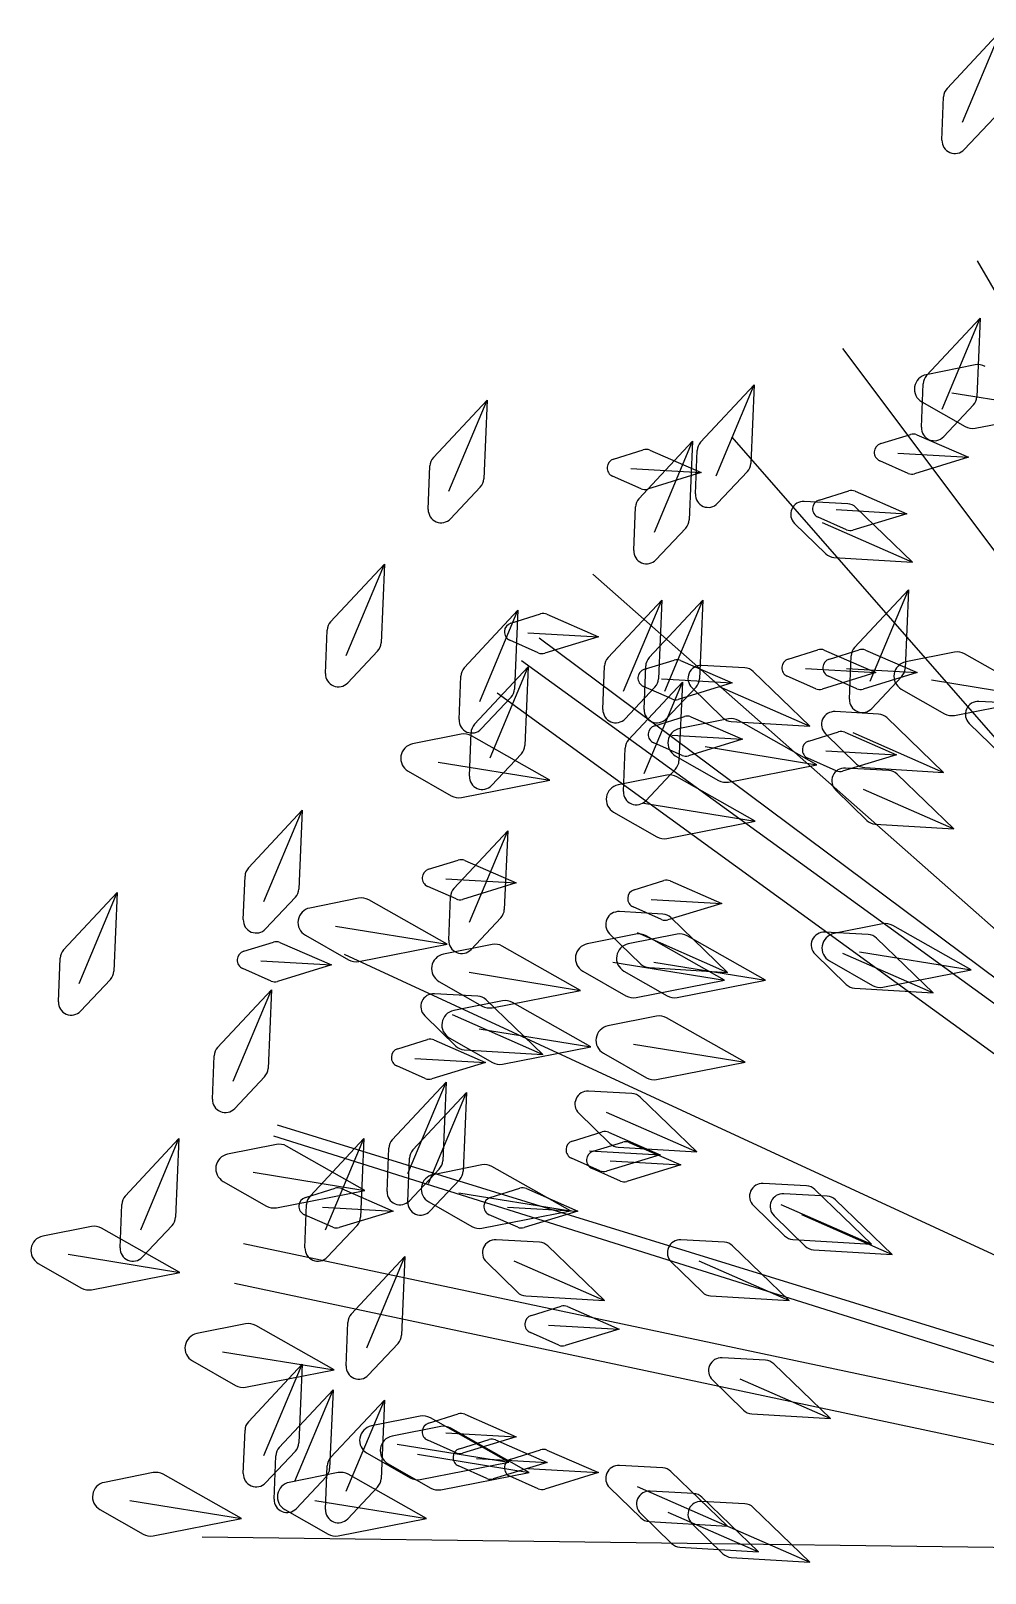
# Model space of a CAD drawing. Extents: x -12.91 to -11.7, y 14.08 to 15.22.
# Drawn here: x -12.9 to -12.587, y 14.663 to 15.168 of the extents above; entities that cross this region are included whole.
import ezdxf

# ---------------------------------------------------------------- set-up
doc = ezdxf.new("R2010")
doc.units = 0
doc.header["$MEASUREMENT"] = 0
doc.layers.get('0').update_dxf_attribs({"linetype": 'CONTINUOUS'})

msp = doc.modelspace()

# ---------------------------------------------------------------- linework, layer by layer
at = {"color": 106}
for p, q in [((-12.5997371909518, 15.14954822249018), (-12.58213488124224, 15.16840909467223)), ((-12.59465580401322, 15.13853397086429), (-12.58213488124224, 15.16840909467223)), ((-12.60142235738125, 15.13260906459012), (-12.60086824555159, 15.14683463081339)), ((-12.58438153112131, 15.13992490617598), (-12.59413555220374, 15.12955510151833)), ((-12.60646547572878, 15.05549248299183), (-12.58886316601922, 15.07435335517388)), ((-12.6013840887902, 15.04447823136595), (-12.58886316601922, 15.07435335517388)), ((-12.58886316601922, 15.07435335517388), (-12.5899681541317, 15.04857831286857)), ((-12.59060051522089, 15.05898548323865), (-12.60655611719165, 15.05580184784939)), ((-12.68047660827556, 15.03365810320122), (-12.662874298566, 15.05251897538327)), ((-12.67539522133698, 15.02264385157533), (-12.662874298566, 15.05251897538327)), ((-12.662874298566, 15.05251897538327), (-12.66397928667849, 15.02674393307796)), ((-12.60815064215823, 15.03855332509177), (-12.60759653032856, 15.05277889131505)), ((-12.59816508048422, 15.04986520433764), (-12.5616234126619, 15.04393087491643)), ((-12.76794427155764, 15.02861941456373), (-12.75034196184808, 15.04748028674578)), ((-12.76286288461905, 15.01760516293785), (-12.75034196184808, 15.04748028674578)), ((-12.75034196184808, 15.04748028674578), (-12.75144694996056, 15.02170524444047)), ((-12.60800355227609, 15.04688901401498), (-12.59387540018089, 15.03881980805666)), ((-12.59110981589829, 15.04586916667763), (-12.60086383698071, 15.03549936201998)), ((-12.59056005094321, 15.03827474061798), (-12.5616234126619, 15.04393087491643)), ((-12.70066142378783, 15.01518288034968), (-12.68305911407828, 15.03404375253174)), ((-12.69558003684925, 15.00416862872379), (-12.68305911407828, 15.03404375253174)), ((-12.68305911407828, 15.03404375253174), (-12.68416410219076, 15.00826871022642)), ((-12.62147041562812, 15.03321682117701), (-12.61175818062815, 15.03622970653648)), ((-12.60966146608725, 15.03611389300189), (-12.59276962309071, 15.02874883272213)), ((-12.7089380789102, 15.02817813253952), (-12.69922584391023, 15.03119101789899)), ((-12.69712912936933, 15.0310752043644), (-12.68023728637279, 15.02371014408464)), ((-12.68216177470501, 15.01671894530117), (-12.68160766287535, 15.03094451152443)), ((-12.61586961470288, 15.03007010474199), (-12.59276962309071, 15.02874883272213)), ((-12.59276962309071, 15.02874883272213), (-12.6103910847751, 15.02335786251031)), ((-12.76962943798708, 15.01168025666367), (-12.76907532615742, 15.02590582288694)), ((-12.70333727798495, 15.0250314161045), (-12.68023728637279, 15.02371014408464)), ((-12.68023728637279, 15.02371014408464), (-12.69785874805717, 15.01831917387282)), ((-12.66512094844507, 15.02403478688703), (-12.6748749695275, 15.01366498222938)), ((-12.61248733024499, 15.02348187768354), (-12.62179268548237, 15.02758253026789)), ((-12.75258861172715, 15.01899609824953), (-12.76234263280958, 15.00862629359188)), ((-12.69995499352706, 15.01844318904604), (-12.70926034876445, 15.02254384163039)), ((-12.6416552311404, 15.01474159832547), (-12.63194299614043, 15.01775448368494)), ((-12.62984628159952, 15.01763867015035), (-12.61295443860298, 15.01027360987059)), ((-12.70234659021728, 14.99824372244963), (-12.70179247838762, 15.01246928867289)), ((-12.63229161675964, 15.01350880630474), (-12.64650565395617, 15.01430562654182)), ((-12.63267214575726, 15.00500665483199), (-12.64197750099464, 15.00910730741635)), ((-12.64069709608644, 15.00743893795479), (-12.61104001970437, 14.99440995679569)), ((-12.63605443021515, 15.01159488189045), (-12.61295443860298, 15.01027360987059)), ((-12.61295443860298, 15.01027360987059), (-12.63057590028737, 15.00488263965877)), ((-12.61104001970437, 14.99440995679569), (-12.62959772409585, 15.01233160326826)), ((-12.68530576395734, 15.00555956403548), (-12.69505978503977, 14.99518975937784)), ((-12.64968353693259, 15.00707200504723), (-12.63948171553391, 14.99714242225429)), ((-12.80158569544253, 14.97487327770753), (-12.78398338573298, 14.99373414988958)), ((-12.79650430850395, 14.96385902608165), (-12.78398338573298, 14.99373414988958)), ((-12.78398338573298, 14.99373414988958), (-12.78508837384546, 14.96795910758427)), ((-12.63679244885953, 14.99595468951916), (-12.61104001970437, 14.99440995679569)), ((-12.63001447244821, 14.96647543213098), (-12.61241216273865, 14.98533630431303)), ((-12.62493308550963, 14.95546118050509), (-12.61241216273865, 14.98533630431303)), ((-12.61241216273865, 14.98533630431303), (-12.61351715085114, 14.95956126200771)), ((-12.75785184439216, 14.95975717437817), (-12.74024953468261, 14.97861804656022)), ((-12.75277045745358, 14.94874292275228), (-12.74024953468261, 14.97861804656022)), ((-12.7425795027951, 14.97443199568332), (-12.73286726779513, 14.97744488104279)), ((-12.74024953468261, 14.97861804656022), (-12.74135452279509, 14.95284300425491)), ((-12.73077055325423, 14.9773290675082), (-12.71387871025768, 14.96996400722844)), ((-12.7107538509533, 14.96311629390036), (-12.69315154124374, 14.98197716608241)), ((-12.70567246401472, 14.95210204227447), (-12.69315154124374, 14.98197716608241)), ((-12.69729732021801, 14.96311629390036), (-12.67969501050845, 14.98197716608241)), ((-12.69315154124374, 14.98197716608241), (-12.69425652935623, 14.95620212377709)), ((-12.69221593327943, 14.95210204227447), (-12.67969501050845, 14.98197716608241)), ((-12.67969501050845, 14.98197716608241), (-12.68079999862094, 14.95620212377709)), ((-12.80327086187198, 14.95793411980748), (-12.80271675004232, 14.97215968603075)), ((-12.73359641741196, 14.96469705218984), (-12.74290177264934, 14.9687977047742)), ((-12.73697870186985, 14.9712852792483), (-12.71387871025768, 14.96996400722844)), ((-12.71387871025768, 14.96996400722844), (-12.73150017194207, 14.96457303701662)), ((-12.78623003561204, 14.96524996139333), (-12.79598405669448, 14.95488015673568)), ((-12.69884565174472, 14.95931589235395), (-12.68913341674476, 14.96232877771343)), ((-12.68703670220386, 14.96221296417884), (-12.67014485920732, 14.95484790389908)), ((-12.65174765830586, 14.96267501187613), (-12.6420354233059, 14.96568789723561)), ((-12.63993870876499, 14.96557208370103), (-12.62304686576845, 14.95820702342126)), ((-12.63829112757057, 14.96267501187613), (-12.62857889257061, 14.96568789723561)), ((-12.63169963887766, 14.94953627423092), (-12.63114552704799, 14.96376184045419)), ((-12.6264821780297, 14.96557208370103), (-12.60959033503316, 14.95820702342126)), ((-12.59732879999787, 14.9649297437403), (-12.61328440196863, 14.96174610835104)), ((-12.56835169743888, 14.94987513541809), (-12.59401134370833, 14.96439765038374)), ((-12.75953701082161, 14.94281801647812), (-12.75898289899195, 14.95704358270138)), ((-12.75448770200367, 14.94128193281819), (-12.73688539229411, 14.96014280500024)), ((-12.74940631506509, 14.9302676811923), (-12.73688539229411, 14.96014280500024)), ((-12.73688539229411, 14.96014280500024), (-12.7379903804066, 14.93436776269492)), ((-12.71243901738275, 14.9461771360003), (-12.71188490555309, 14.96040270222357)), ((-12.69898248664746, 14.9461771360003), (-12.6984283748178, 14.96040270222357)), ((-12.66593304064454, 14.95976266944853), (-12.68014707784106, 14.96055948968562)), ((-12.64468144358926, 14.94066381993949), (-12.66323914798075, 14.95858546641207)), ((-12.64276457292273, 14.95294006838266), (-12.65206992816011, 14.95704072096702)), ((-12.64614685738062, 14.95952829544112), (-12.62304686576845, 14.95820702342126)), ((-12.62304686576845, 14.95820702342126), (-12.64066832745284, 14.95281605320944)), ((-12.62930804218744, 14.95294006838266), (-12.63861339742482, 14.95704072096702)), ((-12.63269032664533, 14.95952829544112), (-12.60959033503316, 14.95820702342126)), ((-12.60959033503316, 14.95820702342126), (-12.62721179671755, 14.95281605320944)), ((-12.69539819112281, 14.95349297758615), (-12.70515221220524, 14.94312317292851)), ((-12.70402556617632, 14.93624322547226), (-12.68642325646676, 14.95510409765431)), ((-12.68986256636159, 14.94958094886048), (-12.69916792159897, 14.95368160144484)), ((-12.69894417923774, 14.92522897384637), (-12.68642325646676, 14.95510409765431)), ((-12.69324485081948, 14.95616917591894), (-12.67014485920732, 14.95484790389908)), ((-12.68194166038752, 14.95349297758615), (-12.69169568146995, 14.94312317292851)), ((-12.67014485920732, 14.95484790389908), (-12.6877663208917, 14.94945693368726)), ((-12.68642325646676, 14.95510409765431), (-12.68752824457925, 14.92932905534899)), ((-12.68332496081749, 14.95332586819104), (-12.67312313941881, 14.94339628539809)), ((-12.67433851997134, 14.9536928010986), (-12.64468144358926, 14.94066381993949)), ((-12.61465881261772, 14.95685211581677), (-12.62441283370015, 14.94648231115913)), ((-12.61473183705306, 14.95283327451663), (-12.60060368495787, 14.94476406855831)), ((-12.6048933652612, 14.9558094648393), (-12.56835169743888, 14.94987513541809)), ((-12.74249618456168, 14.95013385806397), (-12.7522502056441, 14.93976405340632)), ((-12.59728833572019, 14.94421900111963), (-12.56835169743888, 14.94987513541809)), ((-12.57510119615531, 14.94800568564136), (-12.58931523335183, 14.94880250587844)), ((-12.69548150935623, 14.94084065079398), (-12.68576927435627, 14.94385353615345)), ((-12.67133993254465, 14.9430953639497), (-12.68729553451541, 14.93991172856043)), ((-12.68367255981536, 14.94373772261886), (-12.66678071681882, 14.9363726623391)), ((-12.67043387274443, 14.94220855266296), (-12.64468144358926, 14.94066381993949)), ((-12.64236282998566, 14.92804075562748), (-12.66802247625511, 14.94256327059314)), ((-12.62219918959418, 14.94464656611918), (-12.6364132267907, 14.94544338635626)), ((-12.6009475925389, 14.92554771661013), (-12.61950529693038, 14.9434693630827)), ((-12.75880759582673, 14.9380566753122), (-12.77476319779749, 14.93487303992294)), ((-12.75617286843312, 14.92434277491813), (-12.75561875660346, 14.9385683411414)), ((-12.72983049326774, 14.92300206698998), (-12.75549013953719, 14.93752458195564)), ((-12.68988070843099, 14.93769393435895), (-12.66678071681882, 14.9363726623391)), ((-12.64501937352888, 14.93580194344803), (-12.63530713852892, 14.93881482880751)), ((-12.63959110976712, 14.93820976486167), (-12.62938928836845, 14.92828018206873)), ((-12.63321042398801, 14.93869901527292), (-12.61631858099147, 14.93133395499316)), ((-12.63060466892097, 14.93857669776924), (-12.6009475925389, 14.92554771661013)), ((-12.59249311632826, 14.94156888438385), (-12.58229129492958, 14.93163930159091)), ((-12.73913204217318, 14.93165861650398), (-12.74888606325561, 14.92128881184634)), ((-12.70571073260577, 14.9193040675722), (-12.70515662077611, 14.93352963379546)), ((-12.6864984239731, 14.93110570730049), (-12.69580377921048, 14.93520635988485)), ((-12.66678071681882, 14.9363726623391), (-12.68440217850321, 14.93098169212727)), ((-12.67890449780798, 14.93397508504868), (-12.64236282998566, 14.92804075562748)), ((-12.63941857260364, 14.93265522701302), (-12.61631858099147, 14.93133395499316)), ((-12.76637216109006, 14.92893639641119), (-12.72983049326774, 14.92300206698998)), ((-12.68866990634583, 14.92661990915805), (-12.69842392742826, 14.91625010450041)), ((-12.68874296959985, 14.93099889472603), (-12.67461481750466, 14.9229296887677)), ((-12.67129946826697, 14.92238462132902), (-12.64236282998566, 14.92804075562748)), ((-12.63603628814575, 14.92606699995456), (-12.64534164338313, 14.93016765253892)), ((-12.61631858099147, 14.93133395499316), (-12.63394004267586, 14.92594298478134)), ((-12.61883504720568, 14.92617132455919), (-12.6330490844022, 14.92696814479627)), ((-12.62670002169406, 14.9270924493336), (-12.6009475925389, 14.92554771661013)), ((-12.77621063288193, 14.92596020608853), (-12.76208248078673, 14.91789100013021)), ((-12.75876713154905, 14.91734593269152), (-12.72983049326774, 14.92300206698998)), ((-12.69152474805692, 14.92462014109816), (-12.70748035002768, 14.92143650570889)), ((-12.66254764549794, 14.90956553277594), (-12.68820729176739, 14.92408804774159)), ((-12.5975834501504, 14.90707247505015), (-12.61614115454188, 14.92499412152272)), ((-12.63622696737863, 14.91973452330168), (-12.62602514597995, 14.90980494050875)), ((-12.62724052653247, 14.92010145620925), (-12.5975834501504, 14.90707247505015)), ((-12.82849883455046, 14.89425405371479), (-12.8108965248409, 14.91311492589684)), ((-12.82341744761187, 14.88323980208891), (-12.8108965248409, 14.91311492589684)), ((-12.8108965248409, 14.91311492589684), (-12.81200151295338, 14.88733988359153)), ((-12.70892778511212, 14.91252367187449), (-12.69479963301693, 14.90445446591616)), ((-12.69908931332025, 14.91549986219714), (-12.66254764549794, 14.90956553277594)), ((-12.76121598678065, 14.88753579596199), (-12.74361367707109, 14.90639666814404)), ((-12.75613459984207, 14.8765215443361), (-12.74361367707109, 14.90639666814404)), ((-12.74361367707109, 14.90639666814404), (-12.74471866518358, 14.88062162583873)), ((-12.69148428377924, 14.90390939847748), (-12.66254764549794, 14.90956553277594)), ((-12.62333587930557, 14.90861720777362), (-12.5975834501504, 14.90707247505015)), ((-12.76949264190301, 14.89381277169058), (-12.75978040690305, 14.89682565705005)), ((-12.75768369236214, 14.89670984351546), (-12.74079184936561, 14.8893447832357)), ((-12.8301840009799, 14.87731489581473), (-12.82962988915024, 14.89154046203801)), ((-12.88905339754328, 14.86738098528669), (-12.87145108783372, 14.88624185746874)), ((-12.88397201060469, 14.8563667336608), (-12.87145108783372, 14.88624185746874)), ((-12.87145108783372, 14.88624185746874), (-12.87255607594621, 14.86046681516343)), ((-12.76050955651989, 14.8840778281971), (-12.76981491175726, 14.88817848078145)), ((-12.76389184097777, 14.89066605525556), (-12.74079184936561, 14.8893447832357)), ((-12.74079184936561, 14.8893447832357), (-12.75841331104999, 14.88395381302388)), ((-12.70220979413321, 14.88709451393777), (-12.69249755913325, 14.89010739929724)), ((-12.69040084459234, 14.88999158576265), (-12.6735090015958, 14.88262652548289)), ((-12.81314317471996, 14.88463073740059), (-12.82289719580239, 14.87426093274294)), ((-12.79244901971162, 14.884310538456), (-12.80840462168239, 14.88112690306674)), ((-12.76347191715264, 14.86925593013379), (-12.78913156342209, 14.88377844509944)), ((-12.7629011532101, 14.87059663806193), (-12.76234704138044, 14.8848222042852)), ((-12.69322670875008, 14.8773595704443), (-12.70253206398746, 14.88146022302865)), ((-12.69660899320797, 14.88394779750276), (-12.6735090015958, 14.88262652548289)), ((-12.6735090015958, 14.88262652548289), (-12.69113046328019, 14.87723555527107)), ((-12.74586032695016, 14.87791247964779), (-12.75561434803259, 14.86754267499014)), ((-12.69284617975247, 14.8791434454558), (-12.70706021694899, 14.87994026569288)), ((-12.67159458269719, 14.86004459594675), (-12.69015228708867, 14.87796624241932)), ((-12.80985205676682, 14.87221406923234), (-12.79572390467163, 14.86414486327401)), ((-12.80001358497495, 14.875190259555), (-12.76347191715264, 14.86925593013379)), ((-12.70161717522239, 14.87255355464883), (-12.71757277719315, 14.86936991925956)), ((-12.71023809992541, 14.87270664419829), (-12.70003627852673, 14.86277706140535)), ((-12.6881606444871, 14.87255355464883), (-12.70411624645786, 14.86936991925956)), ((-12.70125165907926, 14.87307357710585), (-12.67159458269719, 14.86004459594675)), ((-12.67264007266341, 14.8574989463266), (-12.69829971893286, 14.87202146129226)), ((-12.65918354192812, 14.8574989463266), (-12.68484318819756, 14.87202146129226)), ((-12.62556333198267, 14.87242518770299), (-12.63977736917919, 14.87322200794007)), ((-12.6208777967173, 14.87591269287945), (-12.63683339868806, 14.87272905749018)), ((-12.60431173492739, 14.85332633819394), (-12.62286943931887, 14.87124798466652)), ((-12.59190069415831, 14.86085808455723), (-12.61756034042776, 14.87538059952288)), ((-12.83004720489584, 14.86693970326248), (-12.82033496989587, 14.86995258862195)), ((-12.81823825535497, 14.86983677508736), (-12.80134641235843, 14.8624717148076)), ((-12.79240855543395, 14.86359979583533), (-12.76347191715264, 14.86925593013379)), ((-12.74871516866126, 14.86919443512665), (-12.76467077063202, 14.86601079973738)), ((-12.71973806610227, 14.85413982680442), (-12.74539771237172, 14.86866234177008)), ((-12.64295525215561, 14.86598838644549), (-12.63275343075693, 14.85605880365254)), ((-12.63396881130946, 14.86635531935305), (-12.60431173492739, 14.85332633819394)), ((-12.62844236198063, 14.86679241397844), (-12.59190069415831, 14.86085808455723)), ((-12.89073856397273, 14.85044182738664), (-12.89018445214306, 14.8646673936099)), ((-12.82106411951271, 14.857204759769), (-12.83036947475009, 14.86130541235336)), ((-12.8244464039706, 14.86379298682746), (-12.80134641235843, 14.8624717148076)), ((-12.80134641235843, 14.8624717148076), (-12.81896787404281, 14.85708074459578)), ((-12.70918174048573, 14.86343327574781), (-12.67264007266341, 14.8574989463266)), ((-12.69734701185235, 14.86158932867023), (-12.67159458269719, 14.86004459594675)), ((-12.69572520975043, 14.86343327574781), (-12.65918354192812, 14.8574989463266)), ((-12.6382808337725, 14.86381622365578), (-12.6241526816773, 14.85574701769745)), ((-12.87369773771279, 14.85775766897249), (-12.88345175879522, 14.84738786431484)), ((-12.76611820571645, 14.85709796590297), (-12.75199005362126, 14.84902875994465)), ((-12.75627973392459, 14.86007415622563), (-12.71973806610227, 14.85413982680442)), ((-12.71902021227759, 14.86045708542515), (-12.7048920601824, 14.85238787946683)), ((-12.7055636815423, 14.86045708542515), (-12.69143552944711, 14.85238787946683)), ((-12.70157671094471, 14.85184281202815), (-12.67264007266341, 14.8574989463266)), ((-12.68812018020942, 14.85184281202815), (-12.65918354192812, 14.8574989463266)), ((-12.62083733243962, 14.85520195025877), (-12.59190069415831, 14.86085808455723)), ((-12.83859126171593, 14.83546920951266), (-12.82098895200637, 14.85433008169471)), ((-12.83350987477734, 14.82445495788677), (-12.82098895200637, 14.85433008169471)), ((-12.82098895200637, 14.85433008169471), (-12.82209394011885, 14.82855503938939)), ((-12.75340074274529, 14.8522703770277), (-12.76761477994181, 14.85306719726478)), ((-12.73214914569001, 14.83317152751865), (-12.75070685008149, 14.85109317399123)), ((-12.74867470438357, 14.84848369250597), (-12.71973806610227, 14.85413982680442)), ((-12.63006416408255, 14.85487107091742), (-12.60431173492739, 14.85332633819394)), ((-12.77079266291823, 14.84583357577019), (-12.76059084151955, 14.83590399297725)), ((-12.76180622207208, 14.84620050867776), (-12.73214914569001, 14.83317152751865)), ((-12.74535102627276, 14.85071919356666), (-12.76130662824352, 14.84753555817739)), ((-12.71637392371378, 14.83566458524444), (-12.74203356998323, 14.85018710021009)), ((-12.75291559153609, 14.84159891466565), (-12.71637392371378, 14.83566458524444)), ((-12.69488889044541, 14.84568048622073), (-12.71084449241617, 14.84249685083146)), ((-12.66591178788643, 14.8306258778985), (-12.69157143415588, 14.84514839286416)), ((-12.77958506906849, 14.83502792748845), (-12.76987283406852, 14.83804081284792)), ((-12.76777611952762, 14.83792499931333), (-12.75088427653108, 14.83055993903356)), ((-12.76275406332796, 14.83862272434299), (-12.74862591123277, 14.83055351838466)), ((-12.70245345570874, 14.83656020731971), (-12.66591178788643, 14.8306258778985)), ((-12.84027642814537, 14.8185300516126), (-12.83972231631571, 14.83275561783587)), ((-12.77398426814325, 14.83188121105343), (-12.75088427653108, 14.83055993903356)), ((-12.75790157484517, 14.83471626024212), (-12.73214914569001, 14.83317152751865)), ((-12.74531056199508, 14.83000845094599), (-12.71637392371378, 14.83566458524444)), ((-12.71229192750061, 14.83358401699705), (-12.69816377540542, 14.82551481103873)), ((-12.69484842616773, 14.82496974360004), (-12.66591178788643, 14.8306258778985)), ((-12.82323560188544, 14.82584589319846), (-12.83298962296787, 14.81547608854081)), ((-12.77060198368536, 14.82529298399497), (-12.77990733892273, 14.82939363657932)), ((-12.75088427653108, 14.83055993903356), (-12.76850573821546, 14.82516896882174)), ((-12.78140084111159, 14.80523702156237), (-12.76379853140204, 14.82409789374443)), ((-12.77631945417301, 14.79422276993649), (-12.76379853140204, 14.82409789374443)), ((-12.77467255633461, 14.80187788333175), (-12.75707024662505, 14.8207387555138)), ((-12.76959116939603, 14.79086363170587), (-12.75707024662505, 14.8207387555138)), ((-12.76379853140204, 14.82409789374443), (-12.76490351951452, 14.79832285143912)), ((-12.75707024662505, 14.8207387555138), (-12.75817523473754, 14.79496371320849)), ((-12.70293860691794, 14.82035860125366), (-12.71715264411446, 14.82115542149074)), ((-12.68168700986266, 14.80125975174461), (-12.70024471425414, 14.81918139821719)), ((-12.72033052709088, 14.81392179999615), (-12.7101287056922, 14.80399221720322)), ((-12.71134408624473, 14.81428873290372), (-12.68168700986266, 14.80125975174461)), ((-12.86886854321234, 14.7867617800024), (-12.85126623350278, 14.80562265218445)), ((-12.86378715627375, 14.77574752837651), (-12.85126623350278, 14.80562265218445)), ((-12.85126623350278, 14.80562265218445), (-12.85237122161527, 14.77984760987913)), ((-12.80831398021952, 14.7867617800024), (-12.79071167050996, 14.80562265218445)), ((-12.80323259328093, 14.77574752837651), (-12.79071167050996, 14.80562265218445)), ((-12.79071167050996, 14.80562265218445), (-12.79181665862244, 14.77984760987913)), ((-12.72239464846415, 14.80479573953816), (-12.71268241346419, 14.80780862489763)), ((-12.71058569892328, 14.80769281136304), (-12.69369385592674, 14.80032775108329)), ((-12.81936215881955, 14.80369131446326), (-12.83531776079031, 14.800507679074)), ((-12.79038505626056, 14.78863670614104), (-12.81604470253001, 14.8031592211067)), ((-12.78308600754104, 14.78829786366232), (-12.78253189571138, 14.80252342988559)), ((-12.71679384753891, 14.80164902310315), (-12.69369385592674, 14.80032775108329)), ((-12.71566636368717, 14.80143660130754), (-12.70595412868721, 14.80444948666701)), ((-12.69369385592674, 14.80032775108329), (-12.71131531761113, 14.79493678087146)), ((-12.70743943901782, 14.80280448446809), (-12.68168700986266, 14.80125975174461)), ((-12.7038574141463, 14.80433367313242), (-12.68696557114976, 14.79696861285266)), ((-12.77635772276406, 14.7849387254317), (-12.7758036109344, 14.79916429165497)), ((-12.7660451812811, 14.79561370524818), (-12.77579920236353, 14.78524390059053)), ((-12.75207931104974, 14.79697305671046), (-12.76803491302051, 14.7937894213212)), ((-12.72310220849076, 14.78191844838824), (-12.74876185476021, 14.7964409633539)), ((-12.71341156308102, 14.79506079604469), (-12.7227169183184, 14.79916144862904)), ((-12.70668327830404, 14.79170165781407), (-12.71598863354142, 14.79580231039842)), ((-12.71006556276193, 14.79828988487252), (-12.68696557114976, 14.79696861285266)), ((-12.68696557114976, 14.79696861285266), (-12.70458703283415, 14.79157764264083)), ((-12.83676519587475, 14.79159484523959), (-12.82263704377955, 14.78352563928127)), ((-12.82692672408288, 14.79457103556225), (-12.79038505626056, 14.78863670614104)), ((-12.75931689650412, 14.79225456701756), (-12.76907091758655, 14.78188476235991)), ((-12.6457481863136, 14.79012641330339), (-12.65996222351012, 14.79092323354047)), ((-12.81932169454187, 14.78298057184259), (-12.79038505626056, 14.78863670614104)), ((-12.8098623505649, 14.78632049797818), (-12.80015011556493, 14.78933338333765)), ((-12.79805340102403, 14.78921756980307), (-12.78116155802749, 14.7818525095233)), ((-12.75964387631308, 14.78785277780945), (-12.72310220849076, 14.78191844838824)), ((-12.74930778757208, 14.78632049797818), (-12.73959555257211, 14.78933338333765)), ((-12.73749883803121, 14.78921756980307), (-12.72060699503467, 14.7818525095233)), ((-12.63901990153662, 14.78676727507276), (-12.65323393873314, 14.78756409530984)), ((-12.62449658925832, 14.77102756379434), (-12.64305429364981, 14.78894921026691)), ((-12.61776830448134, 14.76766842556371), (-12.63632600887283, 14.78559007203629)), ((-12.87055370964179, 14.76982262210234), (-12.86999959781212, 14.78404818832561)), ((-12.80087926518176, 14.7765855544847), (-12.81018462041915, 14.78068620706906)), ((-12.80999914664896, 14.76982262210234), (-12.8094450348193, 14.78404818832561)), ((-12.80426154963965, 14.78317378154316), (-12.78116155802749, 14.7818525095233)), ((-12.78116155802749, 14.7818525095233), (-12.79878301971187, 14.77646153931148)), ((-12.76948234810494, 14.78487658748679), (-12.75535419600975, 14.77680738152847)), ((-12.75203884677206, 14.77626231408978), (-12.72310220849076, 14.78191844838824)), ((-12.74032470218895, 14.7765855544847), (-12.74963005742632, 14.78068620706906)), ((-12.74370698664683, 14.78317378154316), (-12.72060699503467, 14.7818525095233)), ((-12.72060699503467, 14.7818525095233), (-12.73822845671905, 14.77646153931148)), ((-12.66314010648655, 14.78368961204588), (-12.65293828508787, 14.77376002925294)), ((-12.65641182170957, 14.78033047381526), (-12.64621000031089, 14.77040089102231)), ((-12.6541536656404, 14.78405654495344), (-12.62449658925832, 14.77102756379434)), ((-12.64742538086341, 14.78069740672282), (-12.61776830448134, 14.76766842556371)), ((-12.87991672181237, 14.77681824603517), (-12.89587232378313, 14.7736346106459)), ((-12.85093961925338, 14.76176363771295), (-12.87659926552283, 14.7762861526786)), ((-12.85351288338185, 14.77713846368819), (-12.86326690446428, 14.76676865903055)), ((-12.79295832038903, 14.77713846368819), (-12.80271234147146, 14.76676865903055)), ((-12.73321588841435, 14.7716511717434), (-12.74742992561086, 14.77244799198048)), ((-12.71196429135906, 14.75255232223435), (-12.73052199575055, 14.77047396870692)), ((-12.67266132542153, 14.7716511717434), (-12.68687536261805, 14.77244799198048)), ((-12.65140972836625, 14.75255232223435), (-12.66996743275773, 14.77047396870692)), ((-12.65024901841349, 14.77257229651781), (-12.62449658925832, 14.77102756379434)), ((-12.8874812870757, 14.76769796713415), (-12.85093961925338, 14.76176363771295)), ((-12.79485741066555, 14.74813174647556), (-12.77725510095599, 14.76699261865761)), ((-12.78977602372697, 14.73711749484967), (-12.77725510095599, 14.76699261865761)), ((-12.77725510095599, 14.76699261865761), (-12.77836008906848, 14.74121757635229)), ((-12.75060780858729, 14.76521437048589), (-12.74040598718861, 14.75528478769295)), ((-12.74162136774114, 14.76558130339346), (-12.71196429135906, 14.75255232223435)), ((-12.69005324559447, 14.76521437048589), (-12.6798514241958, 14.75528478769295)), ((-12.68106680474832, 14.76558130339346), (-12.65140972836625, 14.75255232223435)), ((-12.64352073363651, 14.76921315828718), (-12.61776830448134, 14.76766842556371)), ((-12.89731975886757, 14.76472177681149), (-12.88319160677237, 14.75665257085317)), ((-12.87987625753469, 14.75610750341449), (-12.85093961925338, 14.76176363771295)), ((-12.73771672051423, 14.75409705495783), (-12.71196429135906, 14.75255232223435)), ((-12.73585121801811, 14.74769046445134), (-12.72613898301815, 14.75070334981081)), ((-12.72404226847724, 14.75058753627623), (-12.7071504254807, 14.74322247599646)), ((-12.67716215752142, 14.75409705495783), (-12.65140972836625, 14.75255232223435)), ((-12.82945458598502, 14.74490647026113), (-12.84541018795578, 14.74172283487186)), ((-12.796542577095, 14.7311925885755), (-12.79598846526534, 14.74541815479877)), ((-12.80047748342603, 14.72985186193891), (-12.82613712969548, 14.74437437690457)), ((-12.72686813263498, 14.73795552095786), (-12.73617348787236, 14.74205617354222)), ((-12.73025041709287, 14.74454374801632), (-12.7071504254807, 14.74322247599646)), ((-12.7071504254807, 14.74322247599646), (-12.72477188716509, 14.73783150578464)), ((-12.83701915124835, 14.73578619136012), (-12.80047748342603, 14.72985186193891)), ((-12.77950175083506, 14.73850843016135), (-12.78925577191749, 14.72813862550371)), ((-12.84685762304021, 14.73281000103746), (-12.83272947094502, 14.72474079507914)), ((-12.82941412170734, 14.72419572764046), (-12.80047748342603, 14.72985186193891)), ((-12.82849883455046, 14.7128608324709), (-12.8108965248409, 14.73172170465295)), ((-12.82341744761187, 14.70184658084501), (-12.8108965248409, 14.73172170465295)), ((-12.8108965248409, 14.73172170465295), (-12.81200151295338, 14.70594666234764)), ((-12.65920475586756, 14.73302113821656), (-12.67341879306408, 14.73381795845364)), ((-12.63795315881228, 14.71392228870751), (-12.65651086320377, 14.73184393518008)), ((-12.67659667604051, 14.72658433695905), (-12.66639485464183, 14.71665475416612)), ((-12.66761023519435, 14.72695126986662), (-12.63795315881228, 14.71392228870751)), ((-12.81840640738499, 14.70446300560279), (-12.80080409767543, 14.72332387778484)), ((-12.8133250204464, 14.6934487539769), (-12.80080409767543, 14.72332387778484)), ((-12.80080409767543, 14.72332387778484), (-12.80190908578792, 14.69754883547952)), ((-12.80158569544253, 14.70110386737217), (-12.78398338573298, 14.71996473955422)), ((-12.79650430850395, 14.69008961574628), (-12.78398338573298, 14.71996473955422)), ((-12.78398338573298, 14.71996473955422), (-12.78508837384546, 14.6941896972489)), ((-12.77226416538068, 14.71467428231085), (-12.78821976735145, 14.71149064692159)), ((-12.76949264190301, 14.71241955044668), (-12.75978040690305, 14.71543243580615)), ((-12.75768369236214, 14.71531662227157), (-12.74079184936561, 14.70795156199181)), ((-12.66370558796745, 14.71546702143099), (-12.63795315881228, 14.71392228870751)), ((-12.8301840009799, 14.69592167457085), (-12.82962988915024, 14.71014724079411)), ((-12.7655358806037, 14.71131514408023), (-12.78149148257447, 14.70813150869097)), ((-12.74328706282169, 14.69961967398863), (-12.76894670909115, 14.71414218895429)), ((-12.73655877804472, 14.69626053575801), (-12.76221842431416, 14.71078305072366)), ((-12.77982873064401, 14.70555400340984), (-12.74328706282169, 14.69961967398863)), ((-12.76050955651989, 14.70268460695321), (-12.76981491175726, 14.70678525953757)), ((-12.76389184097777, 14.70927283401167), (-12.74079184936561, 14.70795156199181)), ((-12.75940021473755, 14.70402172357857), (-12.74968797973758, 14.70703460893804)), ((-12.74079184936561, 14.70795156199181), (-12.75841331104999, 14.70256059177998)), ((-12.74759126519668, 14.70691879540345), (-12.73069942220014, 14.69955373512369)), ((-12.81314317471996, 14.7032375161567), (-12.82289719580239, 14.69286771149905)), ((-12.82009157381444, 14.68752384770273), (-12.81953746198477, 14.701749413926)), ((-12.78966720243588, 14.70257781308718), (-12.77553905034069, 14.69450860712885)), ((-12.77310044586703, 14.70219486517922), (-12.73655877804472, 14.69626053575801)), ((-12.77222370110301, 14.69396353969017), (-12.74328706282169, 14.69961967398863)), ((-12.7537994138123, 14.70087500714355), (-12.73069942220014, 14.69955373512369)), ((-12.73069942220014, 14.69955373512369), (-12.74832088388452, 14.69416276491187)), ((-12.7425795027951, 14.70066258534794), (-12.73286726779513, 14.70367547070741)), ((-12.73077055325423, 14.70355965717283), (-12.71387871025768, 14.69619459689307)), ((-12.85973186748143, 14.69619904075087), (-12.87568746945219, 14.6930154053616)), ((-12.83075476492244, 14.68114443242864), (-12.85641441119189, 14.6956669473943)), ((-12.79917730448861, 14.69619904075087), (-12.81513290645937, 14.6930154053616)), ((-12.8030507475545, 14.69483968928858), (-12.81280476863693, 14.68446988463094)), ((-12.80327086187198, 14.68416470947211), (-12.80271675004232, 14.69839027569537)), ((-12.77020020192962, 14.68114443242864), (-12.79585984819907, 14.6956669473943)), ((-12.7829389176589, 14.69921867485656), (-12.76881076556371, 14.69114946889823)), ((-12.76549541632602, 14.69060440145955), (-12.73655877804472, 14.69626053575801)), ((-12.75041712935441, 14.69428678008509), (-12.7597224845918, 14.69838743266945)), ((-12.73359641741196, 14.69092764185447), (-12.74290177264934, 14.69502829443883)), ((-12.73697870186985, 14.69751586891293), (-12.71387871025768, 14.69619459689307)), ((-12.71387871025768, 14.69619459689307), (-12.73150017194207, 14.69080362668125)), ((-12.69284617975247, 14.6977502242119), (-12.70706021694899, 14.69854704444899)), ((-12.67159458269719, 14.67865137470286), (-12.69015228708867, 14.69657302117543)), ((-12.78623003561204, 14.69148055105796), (-12.79598405669448, 14.68111074640032)), ((-12.71023809992541, 14.6913134229544), (-12.70003627852673, 14.68138384016146)), ((-12.70125165907926, 14.69168035586197), (-12.67159458269719, 14.67865137470286)), ((-12.682753752587, 14.68935239734379), (-12.69696778978351, 14.69014921758087)), ((-12.86729643274476, 14.68707876184986), (-12.83075476492244, 14.68114443242864)), ((-12.80674186975194, 14.68707876184986), (-12.77020020192962, 14.68114443242864)), ((-12.66593304064454, 14.68599325911317), (-12.68014707784106, 14.68679007935025)), ((-12.66150215553171, 14.67025354783474), (-12.6800598599232, 14.68817519430732)), ((-12.64468144358926, 14.66689440960412), (-12.66323914798075, 14.68481605607669)), ((-12.87713490453663, 14.68410257152719), (-12.86300675244143, 14.67603336556887)), ((-12.85969140320375, 14.67548829813019), (-12.83075476492244, 14.68114443242864)), ((-12.8165803415438, 14.68410257152719), (-12.80245218944861, 14.67603336556887)), ((-12.79913684021093, 14.67548829813019), (-12.77020020192962, 14.68114443242864)), ((-12.70014567275994, 14.68291559608628), (-12.68994385136126, 14.67298601329334)), ((-12.69734701185235, 14.68019610742633), (-12.67159458269719, 14.67865137470286)), ((-12.69115923191379, 14.68328252899385), (-12.66150215553171, 14.67025354783474)), ((-12.68332496081749, 14.67955645785566), (-12.67312313941881, 14.66962687506272)), ((-12.67433851997134, 14.67992339076323), (-12.64468144358926, 14.66689440960412)), ((-12.68725458468688, 14.67179828055821), (-12.66150215553171, 14.67025354783474)), ((-12.67043387274443, 14.66843914232759), (-12.64468144358926, 14.66689440960412))]:
    msp.add_line(p, q, dxfattribs=at)
at = {"color": 1}
for p, q in [((-12.33530428851363, 14.65236268075746), (-12.58975735075483, 15.09308831270071)), ((-12.34668256964436, 14.6809817759193), (-12.73327176444682, 14.96954926880158)), ((-12.42837267060852, 14.73659704062205), (-12.73907250995092, 14.96213141206046)), ((-12.79719584720766, 14.86600170234037), (-12.33530428851363, 14.65236268075746)), ((-12.82030749181898, 14.80649683115657), (-12.45458768698953, 14.69146027627942)), ((-12.81914400723309, 14.81011112013222), (-12.36133139338525, 14.66882802926195)), ((-12.45458768698953, 14.69146027627942), (-12.83015920704813, 14.77112316719094)), ((-12.36133139338525, 14.66882802926195), (-12.84370433842938, 14.67505260762737))]:
    msp.add_line(p, q, dxfattribs=at)
at = {"color": 104}
for p, q in [((-12.63401663727463, 15.06437770018441), (-12.34668256964436, 14.6809817759193)), ((-12.67036840541339, 15.03539986054799), (-12.33530428851363, 14.65236268075746)), ((-12.71568475491866, 14.99043980851559), (-12.42837267060852, 14.73659704062205)), ((-12.33530428851363, 14.65236268075746), (-12.74701799176139, 14.95149019552954))]:
    msp.add_line(p, q, dxfattribs=at)
at = {"color": 102}
msp.add_line((-12.33530428851363, 14.65236268075746), (-12.83308959317483, 14.75817021356611), dxfattribs=at)
at = {"color": 106}
for centre, radius, start, end in [((-12.59665367485319, 15.14667046557425), 0.004217766754760073, 136.9768352173245, 177.7693522572461), ((-12.59720778668151, 15.13244489938517), 0.00421776675476827, 177.7693527220791, 316.7526887772802), ((-12.58965730802887, 15.05425835946608), 0.004820304862590375, 60.49156767147872, 101.2840856409436), ((-12.60561291003798, 15.05107472406916), 0.004820304862591577, 101.284085176117, 240.2674212312843), ((-12.60338195963016, 15.05261472607591), 0.004217766754760073, 136.9768352173245, 177.7693522572461), ((-12.59418205035261, 15.0487589645694), 0.00421776675476566, 316.7526883124895, 357.5452062819638), ((-12.60393607145849, 15.03838915988682), 0.00421776675476827, 177.7693527220791, 316.7526887772802), ((-12.59148475797674, 15.04300551813023), 0.004820304862590078, 240.2674216960234, 281.059938735938), ((-12.67739309217694, 15.0307803462853), 0.004217766754766517, 136.9768352174538, 177.7693522573892), ((-12.62057779606652, 15.03033940313252), 0.003012690539118324, 107.2346981039544, 246.2180341591819), ((-12.6108655610899, 15.03335228848475), 0.003012690539120383, 66.4421805992645, 107.2346976391544), ((-12.76486075545902, 15.02574165764781), 0.004217766754756517, 136.9768352173585, 177.7693522572908), ((-12.7080454593486, 15.02530071449503), 0.003012690539118324, 107.2346981039544, 246.2180341591819), ((-12.69833322437197, 15.02831359984725), 0.003012690539120383, 66.4421805992645, 107.2346976391544), ((-12.66819318289939, 15.02692458477879), 0.004217766754755541, 316.7526883124277, 357.5452062819112), ((-12.61127244080678, 15.02623875053832), 0.003012690539121844, 246.2180336943197, 287.0105516638128), ((-12.75566084618148, 15.0218858961413), 0.00421776675476566, 316.7526883124895, 357.5452062819638), ((-12.69874010408886, 15.02120006190082), 0.003012690539117298, 246.2180336944985, 287.0105516639754), ((-12.63105037660217, 15.01487706563321), 0.003012690539120383, 66.4421805992645, 107.2346976391544), ((-12.69757790768921, 15.01230512343376), 0.004217766754770206, 136.9768352173858, 177.769352257298), ((-12.67794720400527, 15.01655478009622), 0.004217766754765775, 177.769352722081, 316.7526887772484), ((-12.64674172580336, 15.01009447153629), 0.00421776675476724, 86.79143171058205, 225.7747677658203), ((-12.6407626115788, 15.01186418028098), 0.003012690539116943, 107.2346981039544, 246.2180341592415), ((-12.63252768857268, 15.0092976512973), 0.004217766754765219, 45.99891420582213, 86.7914321752748), ((-12.76541486728735, 15.01151609145872), 0.00421776675476827, 177.7693527220791, 316.7526887772802), ((-12.68837799841167, 15.00844936192724), 0.00421776675476566, 316.7526883124895, 357.5452062819638), ((-12.63145725631906, 15.00776352768677), 0.003012690539117298, 246.2180336944985, 287.0105516639754), ((-12.69813201951754, 14.99807955724468), 0.004217766754765775, 177.7693527220791, 316.7526887772484), ((-12.63653990442919, 15.00016488876722), 0.004217766754766863, 225.7747682305355, 266.5672852704502), ((-12.73197464825687, 14.97456746299106), 0.003012690539120383, 66.4421805992645, 107.2346976391544), ((-12.79850217934392, 14.97199552079161), 0.004217766754760073, 136.9768352173245, 177.7693522572461), ((-12.7416868832335, 14.97155457763883), 0.003012690539116943, 107.2346981039544, 246.2180341592415), ((-12.78930227006637, 14.9681397592851), 0.00421776675476566, 316.7526883124895, 357.5452062819638), ((-12.73238152797375, 14.96745392504462), 0.003012690539118569, 246.218033694353, 287.0105516638318), ((-12.70767033485468, 14.96023853698443), 0.004217766754770206, 136.9768352173858, 177.769352257298), ((-12.69421380411939, 14.96023853698443), 0.004217766754770206, 136.9768352173858, 177.769352257298), ((-12.68824079720649, 14.9594513596617), 0.003012690539116885, 66.44218059944362, 107.2346976393796), ((-12.65085503874426, 14.95979759383165), 0.00301269053911519, 107.2346981039737, 246.2180341591556), ((-12.64114280376763, 14.96281047918388), 0.003012690539116885, 66.44218059944362, 107.2346976393796), ((-12.63739850800897, 14.95979759383165), 0.00301269053911519, 107.2346981039737, 246.2180341591556), ((-12.62693095634959, 14.96359767521506), 0.004217766754766517, 136.9768352174538, 177.7693522573892), ((-12.62768627303234, 14.96281047918388), 0.003012690539116885, 66.44218059944362, 107.2346976393796), ((-12.59638559280584, 14.96020261996773), 0.004820304862590375, 60.49156767147872, 101.2840856409436), ((-12.79905629117225, 14.95776995460253), 0.004217766754765775, 177.7693527220791, 316.7526887772484), ((-12.75476832829354, 14.95687941746225), 0.004217766754770206, 136.9768352173858, 177.769352257298), ((-12.69795303218313, 14.95643847430947), 0.00301269053911519, 107.2346981039737, 246.2180341591556), ((-12.68038314968825, 14.95634833468009), 0.00421776675476382, 86.79143171057946, 225.7747677657879), ((-12.66616911245757, 14.95555151444109), 0.004217766754763009, 45.99891420598718, 86.79143217546063), ((-12.61234119481495, 14.95701898457081), 0.004820304862591577, 101.284085176117, 240.2674212312843), ((-12.61773104707205, 14.95974191370854), 0.00421776675476566, 316.7526883124895, 357.5452062819638), ((-12.745568419016, 14.95302365595573), 0.00421776675476566, 316.7526883124895, 357.5452062819638), ((-12.69847042557714, 14.95638277547792), 0.00421776675476566, 316.7526883124895, 357.5452062819638), ((-12.68501389484185, 14.95638277547792), 0.00421776675476566, 316.7526883124895, 357.5452062819638), ((-12.64154968348453, 14.95569694123744), 0.003012690539117298, 246.2180336944985, 287.0105516639754), ((-12.62809315274924, 14.95569694123744), 0.003012690539117298, 246.2180336944985, 287.0105516639754), ((-12.68864767692339, 14.95233782171526), 0.003012690539117298, 246.2180336944985, 287.0105516639754), ((-12.62748506817792, 14.94937210902597), 0.004217766754765775, 177.769352722081, 316.7526887772484), ((-12.58955130519902, 14.94459135087291), 0.004217766754767047, 86.79143171062852, 225.774767765787), ((-12.75532244012188, 14.94265385127317), 0.00421776675476827, 177.7693527220791, 316.7526887772802), ((-12.70822444668302, 14.94601297079535), 0.00421776675476827, 177.7693527220791, 316.7526887772802), ((-12.69476791594773, 14.94601297079535), 0.00421776675476827, 177.7693527220791, 316.7526887772802), ((-12.68487665481801, 14.94097611810171), 0.003012690539120383, 66.4421805992645, 107.2346976391544), ((-12.67018132831409, 14.94641875191101), 0.004217766754764474, 225.7747682305688, 266.5672852704965), ((-12.67039672535263, 14.93836824017712), 0.004820304862592061, 60.49156767144328, 101.2840856409037), ((-12.63664929863788, 14.94123223135073), 0.004217766754767047, 86.79143171062852, 225.774767765787), ((-12.62243526140721, 14.94043541111173), 0.004217766754767684, 45.99891420585445, 86.79143217532388), ((-12.59821304275371, 14.94894977863188), 0.004820304862590078, 240.2674216960234, 281.059938735938), ((-12.7578643886347, 14.93332955153963), 0.004820304862590375, 60.49156767147872, 101.2840856409436), ((-12.75140418590505, 14.93840417590226), 0.004217766754770206, 136.9768352173858, 177.769352257298), ((-12.69458888979463, 14.93796323274949), 0.003012690539116943, 107.2346981039544, 246.2180341592415), ((-12.68635232736174, 14.93518460478021), 0.004820304862587549, 101.284085176085, 240.2674212312995), ((-12.63441451899065, 14.93593741075578), 0.003012690539115871, 66.4421805993839, 107.2346976393174), ((-12.77381999064381, 14.93014591614271), 0.004820304862591577, 101.284085176117, 240.2674212312843), ((-12.74220427662751, 14.93454841439575), 0.00421776675476566, 316.7526883124895, 357.5452062819638), ((-12.7009420500777, 14.93336546855632), 0.004217766754770206, 136.9768352173858, 177.769352257298), ((-12.64412675396729, 14.93292452540355), 0.003012690539113808, 107.2346981039737, 246.2180341592153), ((-12.69174214080016, 14.92950970704981), 0.00421776675476566, 316.7526883124895, 357.5452062819638), ((-12.68528353453489, 14.93386258015527), 0.003012690539117298, 246.2180336944985, 287.0105516639754), ((-12.63328515624939, 14.92275698979075), 0.004217766754767047, 86.79143171062852, 225.774767765787), ((-12.62644747726373, 14.93130264858166), 0.004217766754764474, 225.7747682305688, 266.5672852704965), ((-12.75195829773338, 14.92417860971318), 0.004217766754765775, 177.7693527220791, 316.7526887772484), ((-12.69058154086491, 14.91989301732558), 0.004820304862586495, 60.49156767131227, 101.2840856407919), ((-12.6722241753005, 14.92711539884128), 0.004820304862590078, 240.2674216960234, 281.059938735938), ((-12.63482139870754, 14.92882387280934), 0.003012690539117298, 246.2180336944985, 287.0105516639754), ((-12.6190711190187, 14.92196016955175), 0.004217766754763009, 45.99891420598718, 86.79143217546063), ((-12.75969183858257, 14.92207671020378), 0.004820304862590078, 240.2674216960234, 281.059938735938), ((-12.70653714287402, 14.91670938192867), 0.004820304862586879, 101.2840851760451, 240.2674212312995), ((-12.70149616190603, 14.91913990236725), 0.004217766754765775, 177.7693527220791, 316.7526887772484), ((-12.62308333487523, 14.91282740702167), 0.004217766754764474, 225.7747682305688, 266.5672852704965), ((-12.69240899081278, 14.90864017598973), 0.004820304862587955, 240.2674216961497, 281.0599387360657), ((-12.75888778736479, 14.89394823899831), 0.003012690539121397, 66.4421805992645, 107.2346976392166), ((-12.82541531845184, 14.89137629679886), 0.004217766754760073, 136.9768352173245, 177.7693522572461), ((-12.76860002234142, 14.89093535364609), 0.003012690539118324, 107.2346981039544, 246.2180341591819), ((-12.81621540917429, 14.88752053529235), 0.00421776675476566, 316.7526883124895, 357.5452062819638), ((-12.75813247068204, 14.88465803904606), 0.004217766754760073, 136.9768352173245, 177.7693522572461), ((-12.70131717457161, 14.88421709589328), 0.003012690539118324, 107.2346981039544, 246.2180341591819), ((-12.69160493959499, 14.88722998124551), 0.003012690539120383, 66.4421805992645, 107.2346976391544), ((-12.7915058125196, 14.87958341468343), 0.004820304862587395, 60.49156767145865, 101.2840856409116), ((-12.75929466708168, 14.88683470105188), 0.003012690539117298, 246.2180336944985, 287.0105516639754), ((-12.82596943028016, 14.87715073060978), 0.004217766754765775, 177.769352722081, 316.7526887772484), ((-12.80746141452871, 14.87639977928652), 0.004820304862590908, 101.2840851760771, 240.2674212312843), ((-12.74893256140449, 14.88080227753955), 0.00421776675476566, 316.7526883124895, 357.5452062819638), ((-12.70729628879618, 14.87572911068735), 0.00421776675476724, 86.79143171058205, 225.7747677658203), ((-12.69201181931187, 14.88011644329907), 0.003012690539118569, 246.218033694353, 287.0105516638318), ((-12.6930822515655, 14.87493229044835), 0.004217766754767684, 45.99891420585445, 86.79143217532388), ((-12.70067396803038, 14.86782643087625), 0.004820304862594143, 60.49156767131694, 101.2840856407759), ((-12.68721743729509, 14.86782643087625), 0.004820304862594143, 60.49156767131694, 101.2840856407759), ((-12.64001344102638, 14.86901085293455), 0.00421776675476382, 86.79143171057946, 225.7747677657879), ((-12.63589019153439, 14.86800193370996), 0.004820304862587549, 101.284085176085, 240.2674212312995), ((-12.62579940379569, 14.86821403269555), 0.004217766754763009, 45.99891420598718, 86.79143217546063), ((-12.61993458952529, 14.87118556910687), 0.004820304862592456, 60.49156767135237, 101.2840856408159), ((-12.88596988144465, 14.86450322837077), 0.004217766754766517, 136.9768352174538, 177.7693522573892), ((-12.82915458533424, 14.86406228521799), 0.003012690539118324, 107.2346981039544, 246.2180341591819), ((-12.81944235035761, 14.86707517057022), 0.003012690539120383, 66.4421805992645, 107.2346976391544), ((-12.76372756347834, 14.86128367595715), 0.004820304862591577, 101.284085176117, 240.2674212312843), ((-12.75868658251036, 14.87043247285698), 0.00421776675476827, 177.7693527220791, 316.7526887772802), ((-12.74777196146924, 14.86446731135407), 0.004820304862594143, 60.49156767131694, 101.2840856407759), ((-12.71662957003948, 14.86464279547933), 0.004820304862591577, 101.284085176117, 240.2674212312843), ((-12.70317303930419, 14.86464279547933), 0.004820304862591577, 101.284085176117, 240.2674212312843), ((-12.79333326246747, 14.86833057334758), 0.004820304862590078, 240.2674216960234, 281.059938735938), ((-12.69709446742201, 14.86579952791828), 0.004217766754766863, 225.7747682305355, 266.5672852704502), ((-12.87676997216711, 14.86064746686425), 0.00421776675476566, 316.7526883124895, 357.5452062819638), ((-12.8198492300745, 14.85996163262379), 0.003012690539123848, 246.2180336944914, 287.0105516639373), ((-12.62981161965221, 14.85908127016547), 0.004217766754764474, 225.7747682305688, 266.5672852704965), ((-12.767850851789, 14.84885604225925), 0.00421776675476724, 86.79143171058205, 225.7747677658203), ((-12.75363681455831, 14.84805922202026), 0.004217766754763009, 45.99891420598718, 86.79143217546063), ((-12.70250141797824, 14.8565735895404), 0.004820304862590078, 240.2674216960234, 281.059938735938), ((-12.68904488724295, 14.8565735895404), 0.004820304862590078, 240.2674216960234, 281.059938735938), ((-12.62176203947316, 14.85993272777103), 0.004820304862587955, 240.2674216961497, 281.0599387360657), ((-12.88652399327299, 14.85027766218169), 0.004217766754765775, 177.769352722081, 316.7526887772484), ((-12.76036342108985, 14.84280843439717), 0.004820304862586879, 101.2840851760451, 240.2674212312995), ((-12.7495994114171, 14.85321447001822), 0.004820304862590078, 240.2674216960234, 281.059938735938), ((-12.74440781908075, 14.84599206979409), 0.004820304862586495, 60.49156767131227, 101.2840856407919), ((-12.7099012852625, 14.83776972705123), 0.004820304862590908, 101.2840851760771, 240.2674212312843), ((-12.6939456832534, 14.84095336244816), 0.004820304862586495, 60.49156767131227, 101.2840856407919), ((-12.76898021453026, 14.83516339479618), 0.003012690539120383, 66.4421805992645, 107.2346976391544), ((-12.75764903041484, 14.83892645949018), 0.004217766754764474, 225.7747682305688, 266.5672852704965), ((-12.8355077456173, 14.83259145259674), 0.004217766754766517, 136.9768352174538, 177.7693522573892), ((-12.77869244950689, 14.83215050944396), 0.003012690539118324, 107.2346981039544, 246.2180341591819), ((-12.82630783633975, 14.82873569109022), 0.004217766754755541, 316.7526883124277, 357.5452062819112), ((-12.74623526902862, 14.83473922845824), 0.004820304862587955, 240.2674216961497, 281.0599387360657), ((-12.76938709424714, 14.82804985684975), 0.003012690539121844, 246.2180336943197, 287.0105516638128), ((-12.71738871596165, 14.81694426648522), 0.00421776675476724, 86.79143171058205, 225.7747677658203), ((-12.69577313320126, 14.8297005211123), 0.004820304862590078, 240.2674216960234, 281.059938735938), ((-12.83606185744564, 14.81836588640765), 0.004217766754765775, 177.769352722081, 316.7526887772484), ((-12.70317467873096, 14.81614744624622), 0.004217766754763009, 45.99891420598718, 86.79143217546063), ((-12.71178979392593, 14.8049312068459), 0.003012690539121397, 66.4421805992645, 107.2346976392166), ((-12.83437455363664, 14.79578055529377), 0.004820304862590908, 101.2840851760771, 240.2674212312843), ((-12.81841895162752, 14.79896419069069), 0.004820304862587395, 60.49156767145865, 101.2840856409116), ((-12.77831732501298, 14.80235926464645), 0.004217766754760073, 136.9768352173245, 177.7693522572461), ((-12.771589040236, 14.79900012641583), 0.004217766754756517, 136.9768352173585, 177.7693522572908), ((-12.72150202890255, 14.80191832149367), 0.003012690539118324, 107.2346981039544, 246.2180341591819), ((-12.71477374412557, 14.79855918326305), 0.003012690539118324, 107.2346981039544, 246.2180341591819), ((-12.70718689458748, 14.80701468371614), 0.004217766754764474, 225.7747682305688, 266.5672852704965), ((-12.70506150914895, 14.80157206861528), 0.003012690539120383, 66.4421805992645, 107.2346976391544), ((-12.76911741573543, 14.79850350313994), 0.00421776675476566, 316.7526883124895, 357.5452062819638), ((-12.75113610385772, 14.79224593293788), 0.004820304862590375, 60.49156767147872, 101.2840856409436), ((-12.76709170586683, 14.78906229754097), 0.004820304862591577, 101.284085176117, 240.2674212312843), ((-12.76238913095845, 14.79514436490932), 0.00421776675476566, 316.7526883124895, 357.5452062819638), ((-12.71219667364282, 14.79781766889947), 0.003012690539117298, 246.2180336944985, 287.0105516639754), ((-12.70546838886582, 14.79445853066884), 0.003012690539117568, 246.2180336942934, 287.0105516637695), ((-12.66019829535731, 14.78671207853494), 0.00421776675476724, 86.79143171058205, 225.7747677658203), ((-12.86578502711371, 14.78388402308648), 0.004217766754769941, 136.9768352174856, 177.769352257391), ((-12.8089697310033, 14.78344307993369), 0.00301269053911519, 107.2346981039737, 246.2180341591556), ((-12.80523046412089, 14.78388402308647), 0.004217766754770206, 136.9768352173858, 177.769352257298), ((-12.79925749602666, 14.78645596528592), 0.003012690539116885, 66.44218059944362, 107.2346976393796), ((-12.7788714368413, 14.78813369845737), 0.004217766754765775, 177.769352722081, 316.7526887772484), ((-12.74841516801048, 14.78344307993369), 0.00301269053911519, 107.2346981039737, 246.2180341591556), ((-12.73870293303384, 14.78645596528592), 0.003012690539116885, 66.44218059944362, 107.2346976393796), ((-12.65347001058033, 14.78335294030432), 0.00421776675476382, 86.79143171057946, 225.7747677657879), ((-12.64598425812664, 14.78591525829594), 0.004217766754767684, 45.99891420585445, 86.79143217532388), ((-12.63925597334964, 14.78255612006532), 0.004217766754758166, 45.99891420598833, 86.79143217545803), ((-12.82024640157539, 14.78771134935484), 0.004820304862590078, 240.2674216960234, 281.059938735938), ((-12.77214315206433, 14.78477456022675), 0.00421776675476827, 177.7693527220791, 316.7526887772802), ((-12.87897351462035, 14.77209112226259), 0.004820304862592456, 60.49156767135237, 101.2840856408159), ((-12.85658511783618, 14.78002826157996), 0.00421776675476566, 316.7526883124895, 357.5452062819638), ((-12.79966437574356, 14.77934242733948), 0.003012690539117298, 246.2180336944985, 287.0105516639754), ((-12.79603055484335, 14.78002826157996), 0.00421776675476566, 316.7526883124895, 357.5452062819638), ((-12.75296355380559, 14.78099309160204), 0.004820304862590078, 240.2674216960234, 281.059938735938), ((-12.73910981275074, 14.77934242733948), 0.003012690539117298, 246.2180336944985, 287.0105516639754), ((-12.89492911662946, 14.76890748686568), 0.004820304862587549, 101.284085176085, 240.2674212312995), ((-12.74766599745806, 14.76823683697496), 0.00421776675476724, 86.79143171058205, 225.7747677658203), ((-12.73345196022738, 14.76744001673596), 0.004217766754765219, 45.99891420582213, 86.7914321752748), ((-12.68711143446523, 14.76823683697496), 0.004217766754767047, 86.79143171062852, 225.774767765787), ((-12.67289739723456, 14.76744001673596), 0.004217766754767684, 45.99891420585445, 86.79143217532388), ((-12.64999647398315, 14.77678249576586), 0.004217766754766863, 225.7747682305355, 266.5672852704502), ((-12.64326818920617, 14.77342335753524), 0.004217766754766863, 225.7747682305355, 266.5672852704502), ((-12.86633913894205, 14.76965845689739), 0.00421776675476827, 177.7693527220791, 316.7526887772802), ((-12.80578457594923, 14.76965845689739), 0.00421776675476827, 177.7693527220791, 316.7526887772802), ((-12.88080096456822, 14.76083828092674), 0.004820304862587955, 240.2674216961497, 281.0599387360657), ((-12.73746417608389, 14.75830725420588), 0.004217766754766863, 225.7747682305355, 266.5672852704502), ((-12.67690961309108, 14.75830725420588), 0.004217766754764474, 225.7747682305688, 266.5672852704965), ((-12.72524636347988, 14.74782593175908), 0.003012690539115871, 66.4421805993839, 107.2346976393174), ((-12.82851137879299, 14.74017934648855), 0.004820304862592061, 60.49156767144328, 101.2840856409037), ((-12.79177389456693, 14.74525398955964), 0.004217766754766517, 136.9768352174538, 177.7693522573892), ((-12.73495859845652, 14.74481304640685), 0.00301269053911519, 107.2346981039737, 246.2180341591556), ((-12.84446698080211, 14.73699571109164), 0.004820304862587549, 101.284085176085, 240.2674212312995), ((-12.78257398528939, 14.74139822805312), 0.00421776675476566, 316.7526883124895, 357.5452062819638), ((-12.72565324319677, 14.74071239381265), 0.003012690539123848, 246.2180336944914, 287.0105516639373), ((-12.79232800639526, 14.73102842337055), 0.004217766754765775, 177.769352722081, 316.7526887772484), ((-12.67365486491127, 14.72960680344812), 0.00421776675476724, 86.79143171058205, 225.7747677658203), ((-12.6594408276806, 14.72880998320912), 0.004217766754767684, 45.99891420585445, 86.79143217532388), ((-12.83033882874086, 14.72892650515271), 0.004820304862590078, 240.2674216960234, 281.059938735938), ((-12.77132095818866, 14.70994715853828), 0.004820304862587395, 60.49156767145865, 101.2840856409116), ((-12.75888778736479, 14.71255501775442), 0.003012690539123427, 66.44218059943599, 107.234697639341), ((-12.66345304353711, 14.71967722067904), 0.004217766754764474, 225.7747682305688, 266.5672852704965), ((-12.82541531845183, 14.70998307555497), 0.004217766754770206, 136.9768352173858, 177.769352257298), ((-12.78727656019777, 14.70676352314136), 0.004820304862590908, 101.2840851760771, 240.2674212312843), ((-12.76860002234142, 14.7095421324022), 0.00301269053911519, 107.2346981039737, 246.2180341591556), ((-12.76459267341168, 14.70658802030765), 0.004820304862590375, 60.49156767147872, 101.2840856409436), ((-12.81532289128636, 14.70158524868686), 0.004217766754769941, 136.9768352174856, 177.769352257391), ((-12.81621540917429, 14.70612731404846), 0.00421776675476566, 316.7526883124895, 357.5452062819638), ((-12.78054827542079, 14.70340438491074), 0.004820304862591577, 101.284085176117, 240.2674212312843), ((-12.74879536019932, 14.70415719088631), 0.003012690539120383, 66.4421805992645, 107.2346976391544), ((-12.79850217934391, 14.69822611045624), 0.004217766754770206, 136.9768352173858, 177.769352257298), ((-12.75850759517595, 14.70114430553408), 0.003012690539118324, 107.2346981039544, 246.2180341591819), ((-12.75929466708168, 14.70544147980799), 0.003012690539117298, 246.2180336944985, 287.0105516639754), ((-12.7416868832335, 14.69778516730346), 0.003012690539113808, 107.2346981039737, 246.2180341592153), ((-12.73197464825687, 14.70079805265569), 0.003012690539115871, 66.4421805993839, 107.2346976393174), ((-12.85878866028942, 14.69147191697829), 0.004820304862594143, 60.49156767131694, 101.2840856407759), ((-12.82596943028016, 14.6957575093659), 0.004217766754765775, 177.769352722081, 316.7526887772484), ((-12.80612298200882, 14.69772948718034), 0.00421776675476566, 316.7526883124895, 357.5452062819638), ((-12.79823409729659, 14.69147191697829), 0.004820304862594143, 60.49156767131694, 101.2840856407759), ((-12.77314840813653, 14.69869431720243), 0.004820304862590078, 240.2674216960234, 281.059938735938), ((-12.74920223991621, 14.69704365293987), 0.003012690539117298, 246.2180336944985, 287.0105516639754), ((-12.70729628879618, 14.69433588944346), 0.00421776675476724, 86.79143171058205, 225.7747677658203), ((-12.6930822515655, 14.69353906920446), 0.004217766754767684, 45.99891420585445, 86.79143217532388), ((-12.87474426229852, 14.68828828158138), 0.004820304862591577, 101.284085176117, 240.2674212312843), ((-12.81418969930569, 14.68828828158138), 0.004820304862591577, 101.284085176117, 240.2674212312843), ((-12.78930227006637, 14.69437034894972), 0.00421776675476566, 316.7526883124895, 357.5452062819638), ((-12.76642012335955, 14.69533517897181), 0.004820304862590078, 240.2674216960234, 281.059938735938), ((-12.73238152797376, 14.69368451470925), 0.003012690539117298, 246.2180336944985, 287.0105516639754), ((-12.69720386163071, 14.68593806257534), 0.00421776675476724, 86.79143171058205, 225.7747677658203), ((-12.68298982440002, 14.68514124233635), 0.004217766754758166, 45.99891420598833, 86.79143217545803), ((-12.8158770031147, 14.68735968249778), 0.00421776675476827, 177.7693527220791, 316.7526887772802), ((-12.79905629117225, 14.68400054426716), 0.004217766754765775, 177.7693527220791, 316.7526887772484), ((-12.68038314968825, 14.68257892434472), 0.004217766754767047, 86.79143171062852, 225.774767765787), ((-12.66616911245758, 14.68178210410572), 0.004217766754767684, 45.99891420585445, 86.79143217532388), ((-12.69709446742201, 14.68440630667438), 0.004217766754766863, 225.7747682305355, 266.5672852704502), ((-12.86061611023727, 14.68021907564244), 0.004820304862590078, 240.2674216960234, 281.059938735938), ((-12.80006154724445, 14.68021907564244), 0.00482030486259475, 240.2674216960082, 281.0599387359301), ((-12.68700204025654, 14.67600847980627), 0.004217766754766863, 225.7747682305355, 266.5672852704502), ((-12.67018132831409, 14.67264934157565), 0.004217766754764474, 225.7747682305688, 266.5672852704965)]:
    msp.add_arc(centre, radius, start, end, dxfattribs=at)

doc.saveas('drawing.dxf')
